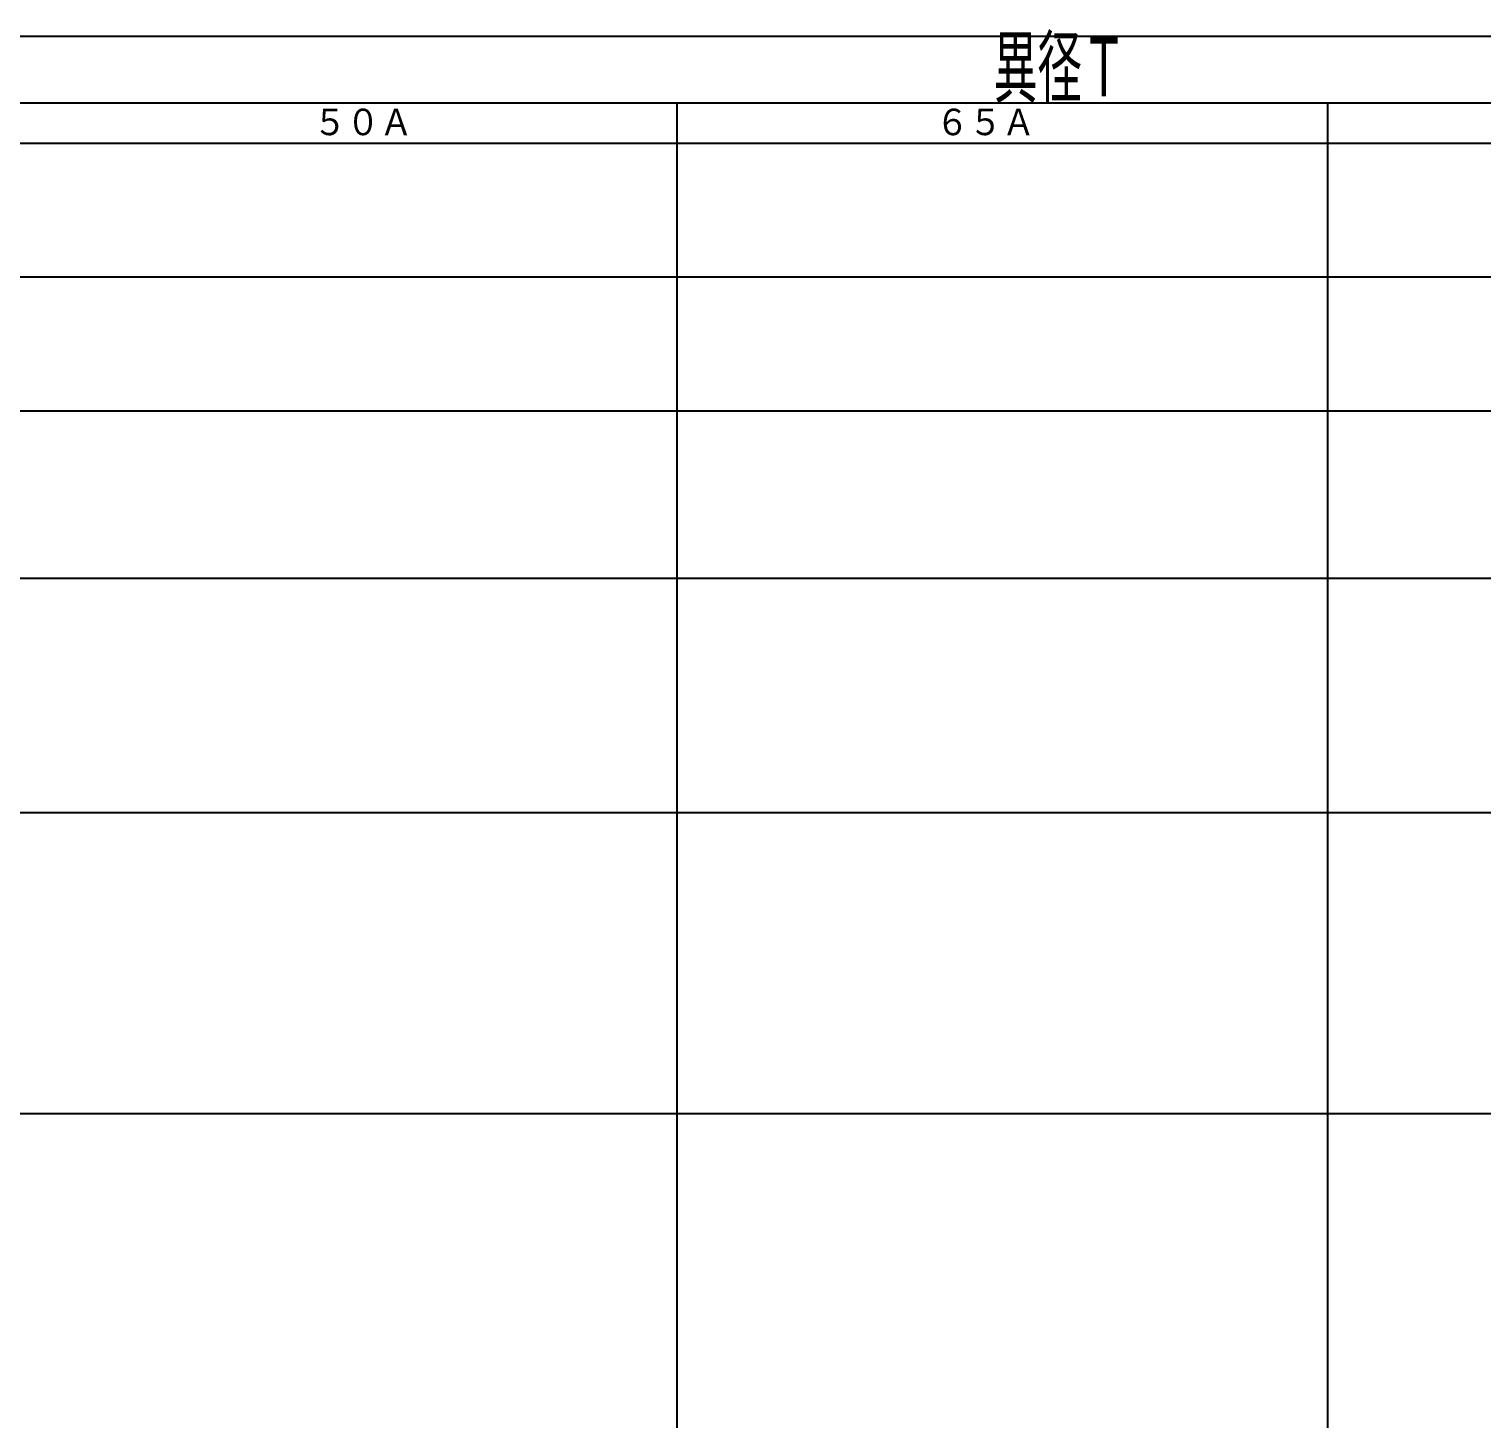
# Model space of a CAD drawing. Header units: millimetres. Extents: x 2090 to 42062, y -14812 to 2738.
# Drawn here: x 12499 to 14671, y -259 to 1818 of the extents above; entities that cross this region are included whole.
import ezdxf

# ---------------------------------------------------------------- set-up
doc = ezdxf.new("R2010")
doc.units = ezdxf.units.MM
doc.layers.add('skeleton', color=7, linetype='Continuous')
doc.styles.get("Standard").update_dxf_attribs({"font": 'romans.shx', "bigfont": 'extfont.shx'})

msp = doc.modelspace()

# ---------------------------------------------------------------- linework, layer by layer
at = {"layer": 'skeleton'}
for p, q in [((8325.36, 1807.568), (21142.157, 1807.568)), ((8385.36, 1707.568), (21142.157, 1707.568)), ((13467.35, 1707.568), (13467.35, -7094.106)), ((14439.858, 1707.568), (14439.858, -7094.106)), ((8325.36, 1647.568), (21142.157, 1647.568)), ((8325.36, 1447.568), (21142.157, 1447.568)), ((8325.36, 1247.568), (21142.157, 1247.568)), ((8325.36, 997.568), (21142.157, 997.568)), ((8325.36, 647.568), (21142.157, 647.568)), ((8325.36, 197.568), (21142.157, 197.568))]:
    msp.add_line(p, q, dxfattribs=at)

# ---------------------------------------------------------------- texts
at = {"layer": 'skeleton', "attachment_point": 5}
for s, insert, char_height in [('{\\W0.6;異径Ｔ}', (14039.858, 1757.568), 100), ('５０Ａ', (12998.572, 1677.568), 45), ('６５Ａ', (13928.829, 1677.568), 45)]:
    msp.add_mtext(s, dxfattribs=dict(at, insert=insert, char_height=char_height))

doc.saveas('drawing.dxf')
